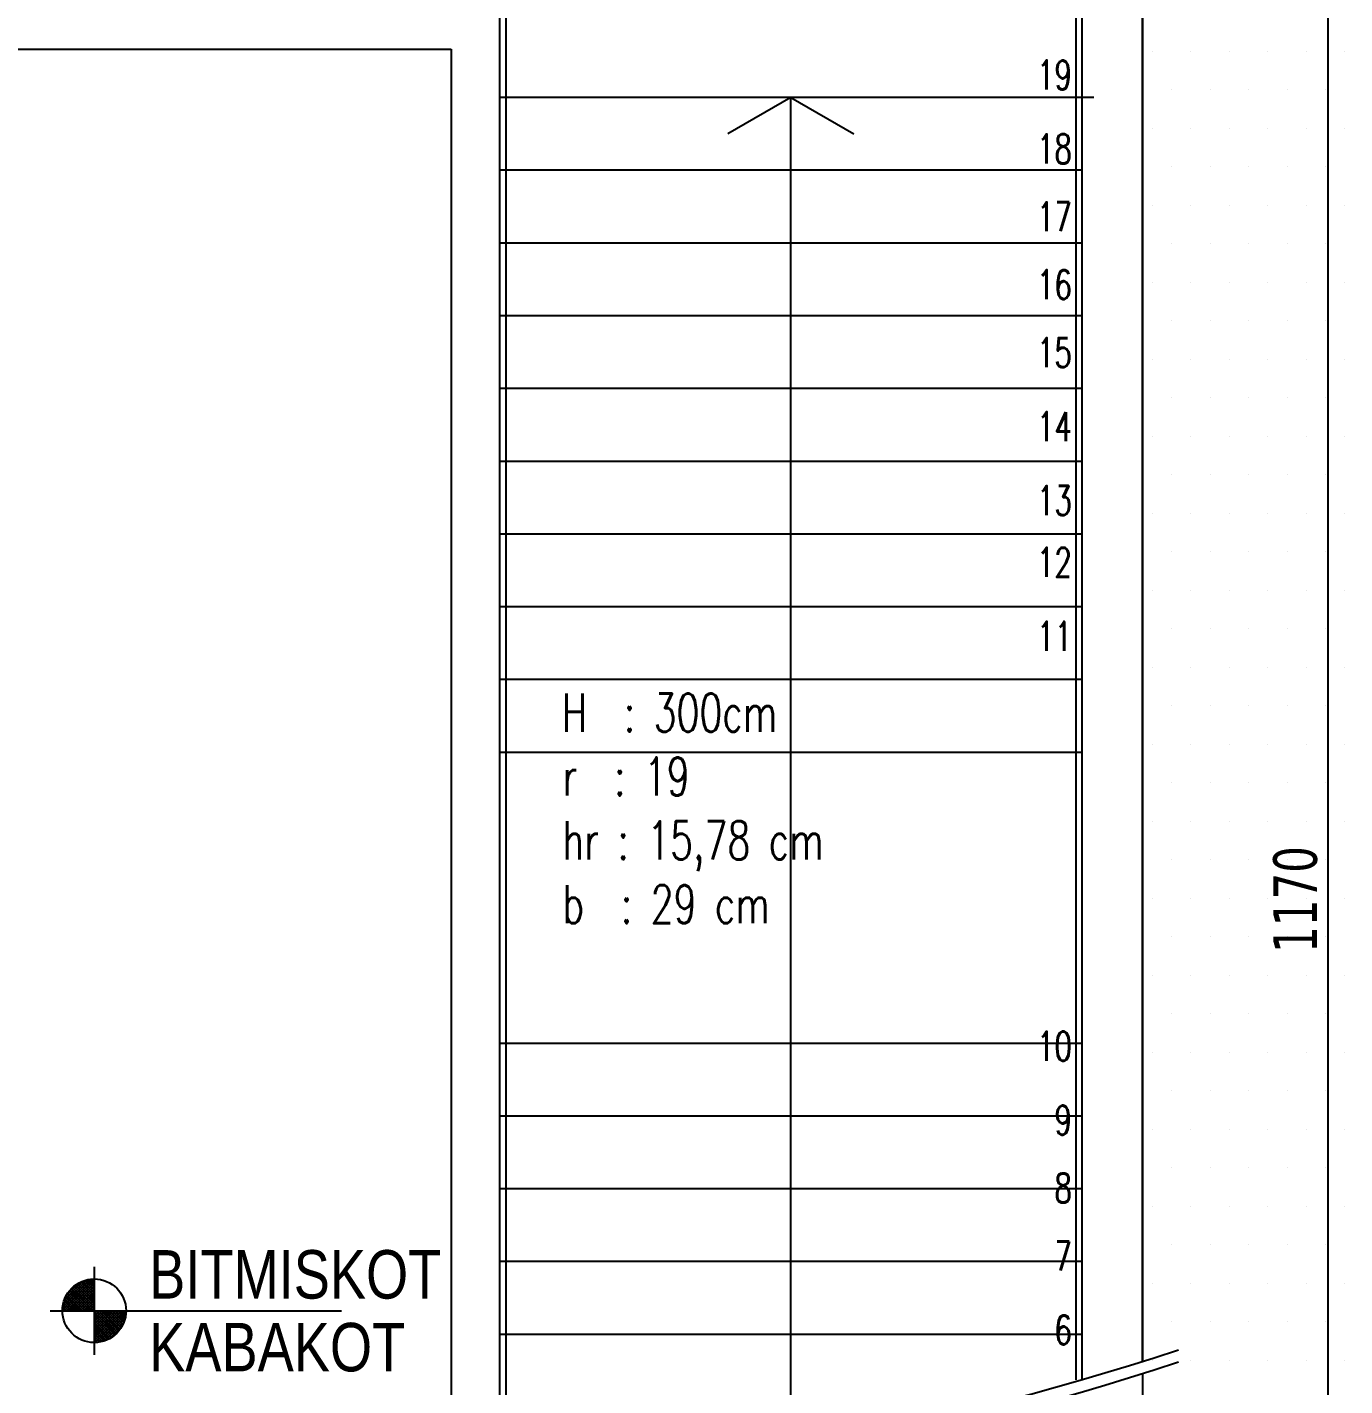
# Model space of a CAD drawing. Header units: millimetres. Extents: x 43168.9 to 43194.6, y -25545.1 to -25543.4.
# Drawn here: x 43178.7719 to 43178.8806, y -25544.2032 to -25544.0911 of the extents above; entities that cross this region are included whole.
import ezdxf
from ezdxf.enums import TextEntityAlignment as Align

# ---------------------------------------------------------------- set-up
doc = ezdxf.new("R2010")
doc.units = ezdxf.units.MM
doc.header["$LTSCALE"] = 200
for name, color, linetype in [('cam_sgh', 1, 'Continuous'), ('duv_sgh', 4, 'Continuous'), ('gor-1_sgh', 232, 'Continuous'), ('gor-2_sgh', 161, 'Continuous'), ('merdi_sgh', 3, 'Continuous'), ('olcuic_sgh', 183, 'Continuous'), ('siva_sgh', 145, 'Continuous'), ('tarama-zemin_sgh', 197, 'Continuous'), ('yazi-merdi_sgh', 9, 'Continuous')]:
    doc.layers.add(name, color=color, linetype=linetype)
doc.styles.add('dim', font='VERDANA.TTF', dxfattribs={"width": 0.7})
doc.styles.add('text2', font='arial.ttf')
doc.styles.add('text3', font='simplex8.shx', dxfattribs={"width": 0.7})

msp = doc.modelspace()

# ---------------------------------------------------------------- linework, layer by layer
at = {"color": 0}
for p, q in [((43178.77745745728, -25544.19333401208), (43178.77745745725, -25544.20058401208)), ((43178.77383245726, -25544.19695901208), (43178.79783245726, -25544.19695901208))]:
    msp.add_line(p, q, dxfattribs=at)
for p, q in [((43178.77483815615, -25544.19688423635), (43178.77738484109, -25544.1943375514)), ((43178.77485667807, -25544.19664120803), (43178.77714158156, -25544.19435630454)), ((43178.77491081492, -25544.19636256477), (43178.77687353182, -25544.19439984786)), ((43178.77498788683, -25544.19695901207), (43178.77745745728, -25544.19448944163)), ((43178.77500262867, -25544.19604624463), (43178.77655387854, -25544.19449499475)), ((43178.77520660006, -25544.19561776682), (43178.77611540861, -25544.19470895827)), ((43178.77521239324, -25544.19695901207), (43178.77745745728, -25544.19471394803)), ((43178.77745745727, -25544.19614733919), (43178.77605735265, -25544.19474723457)), ((43178.77745745727, -25544.19592283279), (43178.77619368061, -25544.19465905613)), ((43178.77745745727, -25544.19569832638), (43178.77634793012, -25544.19458879924)), ((43178.77745745727, -25544.19547381998), (43178.77650217963, -25544.19451854234)), ((43178.77745745727, -25544.19524931358), (43178.77666836722, -25544.19446022353)), ((43178.77745745727, -25544.19502480718), (43178.77684174202, -25544.19440909193)), ((43178.77745745728, -25544.19480030077), (43178.77703136513, -25544.19437420864)), ((43178.77745745728, -25544.19457579438), (43178.77722690772, -25544.19434524483)), ((43178.77745745728, -25544.19435128797), (43178.77744098572, -25544.19433481642)), ((43178.77624857252, -25544.19695901207), (43178.77510298095, -25544.1958134205)), ((43178.77647307892, -25544.19695901207), (43178.77517800483, -25544.19566393798)), ((43178.77669758532, -25544.19695901207), (43178.77526386977, -25544.19552529652)), ((43178.77692209173, -25544.19695901207), (43178.77535575865, -25544.19539267899)), ((43178.77543689964, -25544.19695901207), (43178.77745745727, -25544.19493845444)), ((43178.77714659813, -25544.19695901207), (43178.77545756544, -25544.19526997937)), ((43178.77737110454, -25544.19695901207), (43178.77555937222, -25544.19514727976)), ((43178.77566140604, -25544.19695901207), (43178.77745745727, -25544.19516296084)), ((43178.77745745727, -25544.1968208584), (43178.77567617467, -25544.1950395758)), ((43178.77745745727, -25544.19659635199), (43178.77579448545, -25544.19493338017)), ((43178.77588591244, -25544.19695901207), (43178.77745745727, -25544.19538746724)), ((43178.77745745727, -25544.19637184559), (43178.77592205077, -25544.19483643909)), ((43178.77611041885, -25544.19695901207), (43178.77745745727, -25544.19561197365)), ((43178.77633492525, -25544.19695901207), (43178.77745745727, -25544.19583648005)), ((43178.7749015341, -25544.19695901207), (43178.774837349, -25544.19689482697)), ((43178.77512604051, -25544.19695901207), (43178.77485324763, -25544.19668621919)), ((43178.77535054691, -25544.19695901207), (43178.7748802954, -25544.19648876056)), ((43178.77557505331, -25544.19695901207), (43178.7749240169, -25544.19630797566)), ((43178.77579955971, -25544.19695901207), (43178.7749677389, -25544.19612719125)), ((43178.77602406612, -25544.19695901207), (43178.77503535993, -25544.19597030587)), ((43178.77655943165, -25544.19695901207), (43178.77745745727, -25544.19606098645)), ((43178.77678393805, -25544.19695901207), (43178.77745745727, -25544.19628549286)), ((43178.77700844446, -25544.19695901207), (43178.77745745727, -25544.19650999926)), ((43178.77723295086, -25544.19695901207), (43178.77745745727, -25544.19673450567)), ((43178.77745745726, -25544.19718351847), (43178.77768196367, -25544.19695901207)), ((43178.77745745726, -25544.19740802487), (43178.77790647007, -25544.19695901207)), ((43178.77745745726, -25544.19763253128), (43178.77813097648, -25544.19695901207)), ((43178.77745745726, -25544.19785703768), (43178.77835548288, -25544.19695901207)), ((43178.77745745726, -25544.19808154408), (43178.77857998928, -25544.19695901207)), ((43178.77745745726, -25544.19830605049), (43178.77880449568, -25544.19695901207)), ((43178.77745745726, -25544.19853055689), (43178.77902900209, -25544.19695901207)), ((43178.77745745726, -25544.19875506329), (43178.77925350849, -25544.19695901207)), ((43178.77745745726, -25544.1989795697), (43178.77947801489, -25544.19695901207)), ((43178.77745745726, -25544.1992040761), (43178.77970252129, -25544.19695901207)), ((43178.77745745726, -25544.1994285825), (43178.7799270277, -25544.19695901207)), ((43178.77937689353, -25544.19874029466), (43178.77759561094, -25544.19695901207)), ((43178.77948308916, -25544.19862198389), (43178.77782011734, -25544.19695901207)), ((43178.77958003024, -25544.19849441857), (43178.77804462374, -25544.19695901207)), ((43178.77966923476, -25544.19835911669), (43178.77826913015, -25544.19695901207)), ((43178.7797574132, -25544.19822278872), (43178.77849363655, -25544.19695901207)), ((43178.77982767009, -25544.19806853921), (43178.77871814295, -25544.19695901207)), ((43178.77989792699, -25544.1979142897), (43178.77894264935, -25544.19695901207)), ((43178.7799562458, -25544.19774810211), (43178.77916715576, -25544.19695901207)), ((43178.78000737741, -25544.19757472731), (43178.77939166216, -25544.19695901207)), ((43178.7800422607, -25544.1973851042), (43178.77961616856, -25544.19695901207)), ((43178.7800712245, -25544.1971895616), (43178.77984067496, -25544.19695901207)), ((43178.78008165291, -25544.19697548361), (43178.78006518137, -25544.19695901207)), ((43178.77926918958, -25544.19885709711), (43178.77745745726, -25544.1970453648)), ((43178.77914648996, -25544.1989589039), (43178.77745745726, -25544.1972698712)), ((43178.77902379034, -25544.19906071068), (43178.77745745726, -25544.1974943776)), ((43178.77889117281, -25544.19915259956), (43178.77745745726, -25544.19771888401)), ((43178.77875253135, -25544.19923846449), (43178.77745745726, -25544.19794339041)), ((43178.77753223298, -25544.19957831319), (43178.78007891793, -25544.19703162824)), ((43178.77777526131, -25544.19955979126), (43178.7800601648, -25544.19727488777)), ((43178.77805390457, -25544.19950565441), (43178.78001662147, -25544.19754293751)), ((43178.77837022471, -25544.19941384067), (43178.77992147458, -25544.1978625908)), ((43178.77860304884, -25544.19931348839), (43178.77745745726, -25544.19816789681)), ((43178.77844616346, -25544.19938110941), (43178.77745745726, -25544.19839240322)), ((43178.77828927808, -25544.19944873044), (43178.77745745726, -25544.19861690962)), ((43178.77810849367, -25544.19949245243), (43178.77745745726, -25544.19884141602)), ((43178.77792770878, -25544.19953617394), (43178.77745745726, -25544.19906592242)), ((43178.77879870251, -25544.19920986927), (43178.77970751106, -25544.19830106072)), ((43178.77773025013, -25544.1995632217), (43178.77745745726, -25544.19929042883)), ((43178.77752164236, -25544.19957912033), (43178.77745745726, -25544.19951493523))]:
    msp.add_line(p, q)
msp.add_circle((43178.77745745726, -25544.19695901208), 0.002625, dxfattribs=at)
at = {"layer": 'cam_sgh'}
msp.add_line((43178.86387959124, -25544.20213416131), (43178.86387959124, -25544.22891015457), dxfattribs=at)
at = {"layer": 'duv_sgh'}
for p, q in [((43178.86387959124, -25544.04591015457), (43178.86387959124, -25544.20113416131)), ((43178.86387959124, -25544.20113416131), (43178.86387959124, -25544.04591015457)), ((43178.85887959124, -25544.05091015457), (43178.85887959124, -25544.20265159497)), ((43178.85887959124, -25544.05091015457), (43178.85887959124, -25544.20265159497)), ((43178.81087959124, -25544.07091015457), (43178.81087959124, -25544.21106566108)), ((43178.61587849216, -25544.09291015457), (43178.80687959124, -25544.09291015457)), ((43178.80687959124, -25544.09291015457), (43178.80687959124, -25544.21133038981))]:
    msp.add_line(p, q, dxfattribs=at)
at = {"layer": 'gor-1_sgh'}
msp.add_line((43178.86387959124, -25544.20213416131), (43178.86387959124, -25544.27991015457), dxfattribs=at)
at = {"layer": 'gor-2_sgh'}
for centre in [(43178.79658254874, -25543.98838422865), (43178.79658254874, -25543.98938422865)]:
    msp.add_arc(centre, 0.2231399242005353, 253.7309023719599, 288.355147422971, dxfattribs=at)
at = {"layer": 'merdi_sgh'}
for p, q in [((43178.85987959124, -25544.09691015457), (43178.81087959124, -25544.09691015457)), ((43178.83487959125, -25544.09691015457), (43178.82968343882, -25544.09991015457)), ((43178.83487959125, -25544.2082131674), (43178.83487959125, -25544.09691015457)), ((43178.83487959125, -25544.09691015457), (43178.84007574367, -25544.09991015457)), ((43178.85887959124, -25544.10291015457), (43178.81087959124, -25544.10291015457)), ((43178.85887959124, -25544.10891015457), (43178.81087959124, -25544.10891015457)), ((43178.85887959124, -25544.11491015457), (43178.81087959124, -25544.11491015457)), ((43178.85887959124, -25544.12091015457), (43178.81087959124, -25544.12091015457)), ((43178.85887959124, -25544.12691015457), (43178.81087959124, -25544.12691015457)), ((43178.85887959124, -25544.13291015457), (43178.81087959124, -25544.13291015457)), ((43178.85887959124, -25544.13891015457), (43178.81087959124, -25544.13891015457)), ((43178.85887959124, -25544.14491015457), (43178.81087959124, -25544.14491015457)), ((43178.85887959124, -25544.15091015457), (43178.81087959124, -25544.15091015457)), ((43178.85887959124, -25544.17491015457), (43178.81087959124, -25544.17491015457)), ((43178.85887959124, -25544.18091015457), (43178.81087959124, -25544.18091015457)), ((43178.85887959124, -25544.18691015457), (43178.81087959124, -25544.18691015457)), ((43178.85887959124, -25544.19291015457), (43178.81087959124, -25544.19291015457)), ((43178.85887959124, -25544.19891015457), (43178.81087959124, -25544.19891015457))]:
    msp.add_line(p, q, dxfattribs=at)
at = {"layer": 'olcuic_sgh'}
msp.add_line((43178.87916853018, -25544.04566015457), (43178.87916853018, -25544.28016015457), dxfattribs=at)
at = {"layer": 'siva_sgh'}
for p, q in [((43178.85837959124, -25544.05141015457), (43178.85837959124, -25544.20265159497)), ((43178.81137959124, -25544.07091015457), (43178.81137959124, -25544.21106566108))]:
    msp.add_line(p, q, dxfattribs=at)
at = {"layer": 'tarama-zemin_sgh'}
for p, q in [((43178.86468749903, -25544.09307500002), (43178.86468749903, -25544.09307500002)), ((43178.86786249903, -25544.09307500002), (43178.86786249903, -25544.09307500002)), ((43178.87103749903, -25544.09307500002), (43178.87103749903, -25544.09307500002)), ((43178.87421249902, -25544.09307500002), (43178.87421249902, -25544.09307500002)), ((43178.87738749903, -25544.09307500002), (43178.87738749903, -25544.09307500002)), ((43178.88056249903, -25544.09307500002), (43178.88056249903, -25544.09307500002)), ((43178.86627499903, -25544.09625000002), (43178.86627499903, -25544.09625000002)), ((43178.86944999902, -25544.09625000002), (43178.86944999902, -25544.09625000002)), ((43178.87262499903, -25544.09625000002), (43178.87262499903, -25544.09625000002)), ((43178.87579999903, -25544.09625000002), (43178.87579999903, -25544.09625000002)), ((43178.87897499902, -25544.09625000002), (43178.87897499902, -25544.09625000002)), ((43178.86468749903, -25544.09942500002), (43178.86468749903, -25544.09942500002)), ((43178.86786249903, -25544.09942500002), (43178.86786249903, -25544.09942500002)), ((43178.87103749903, -25544.09942500002), (43178.87103749903, -25544.09942500002)), ((43178.87421249902, -25544.09942500002), (43178.87421249902, -25544.09942500002)), ((43178.87738749903, -25544.09942500002), (43178.87738749903, -25544.09942500002)), ((43178.88056249903, -25544.09942500002), (43178.88056249903, -25544.09942500002)), ((43178.86627499903, -25544.10260000002), (43178.86627499903, -25544.10260000002)), ((43178.86944999902, -25544.10260000002), (43178.86944999902, -25544.10260000002)), ((43178.87262499903, -25544.10260000002), (43178.87262499903, -25544.10260000002)), ((43178.87579999903, -25544.10260000002), (43178.87579999903, -25544.10260000002)), ((43178.87897499902, -25544.10260000002), (43178.87897499902, -25544.10260000002)), ((43178.86468749903, -25544.10577500002), (43178.86468749903, -25544.10577500002)), ((43178.86786249903, -25544.10577500002), (43178.86786249903, -25544.10577500002)), ((43178.87103749903, -25544.10577500002), (43178.87103749903, -25544.10577500002)), ((43178.87421249902, -25544.10577500002), (43178.87421249902, -25544.10577500002)), ((43178.87738749903, -25544.10577500002), (43178.87738749903, -25544.10577500002)), ((43178.88056249903, -25544.10577500002), (43178.88056249903, -25544.10577500002)), ((43178.86627499903, -25544.10895000002), (43178.86627499903, -25544.10895000002)), ((43178.86944999902, -25544.10895000002), (43178.86944999902, -25544.10895000002)), ((43178.87262499903, -25544.10895000002), (43178.87262499903, -25544.10895000002)), ((43178.87579999903, -25544.10895000002), (43178.87579999903, -25544.10895000002)), ((43178.87897499902, -25544.10895000002), (43178.87897499902, -25544.10895000002)), ((43178.86468749903, -25544.11212500002), (43178.86468749903, -25544.11212500002)), ((43178.86786249903, -25544.11212500002), (43178.86786249903, -25544.11212500002)), ((43178.87103749903, -25544.11212500002), (43178.87103749903, -25544.11212500002)), ((43178.87421249902, -25544.11212500002), (43178.87421249902, -25544.11212500002)), ((43178.87738749903, -25544.11212500002), (43178.87738749903, -25544.11212500002)), ((43178.88056249903, -25544.11212500002), (43178.88056249903, -25544.11212500002)), ((43178.86627499903, -25544.11530000002), (43178.86627499903, -25544.11530000002)), ((43178.86944999902, -25544.11530000002), (43178.86944999902, -25544.11530000002)), ((43178.87262499903, -25544.11530000002), (43178.87262499903, -25544.11530000002)), ((43178.87579999903, -25544.11530000002), (43178.87579999903, -25544.11530000002)), ((43178.87897499902, -25544.11530000002), (43178.87897499902, -25544.11530000002)), ((43178.86468749903, -25544.11847500002), (43178.86468749903, -25544.11847500002)), ((43178.86786249903, -25544.11847500002), (43178.86786249903, -25544.11847500002)), ((43178.87103749903, -25544.11847500002), (43178.87103749903, -25544.11847500002)), ((43178.87421249902, -25544.11847500002), (43178.87421249902, -25544.11847500002)), ((43178.87738749903, -25544.11847500002), (43178.87738749903, -25544.11847500002)), ((43178.88056249903, -25544.11847500002), (43178.88056249903, -25544.11847500002)), ((43178.86627499903, -25544.12165000002), (43178.86627499903, -25544.12165000002)), ((43178.86944999902, -25544.12165000002), (43178.86944999902, -25544.12165000002)), ((43178.87262499903, -25544.12165000002), (43178.87262499903, -25544.12165000002)), ((43178.87579999903, -25544.12165000002), (43178.87579999903, -25544.12165000002)), ((43178.87897499902, -25544.12165000002), (43178.87897499902, -25544.12165000002)), ((43178.86468749903, -25544.12482500002), (43178.86468749903, -25544.12482500002)), ((43178.86786249903, -25544.12482500002), (43178.86786249903, -25544.12482500002)), ((43178.87103749903, -25544.12482500002), (43178.87103749903, -25544.12482500002)), ((43178.87421249902, -25544.12482500002), (43178.87421249902, -25544.12482500002)), ((43178.87738749903, -25544.12482500002), (43178.87738749903, -25544.12482500002)), ((43178.88056249903, -25544.12482500002), (43178.88056249903, -25544.12482500002)), ((43178.86627499903, -25544.12800000002), (43178.86627499903, -25544.12800000002)), ((43178.86944999902, -25544.12800000002), (43178.86944999902, -25544.12800000002)), ((43178.87262499903, -25544.12800000002), (43178.87262499903, -25544.12800000002)), ((43178.87579999903, -25544.12800000002), (43178.87579999903, -25544.12800000002)), ((43178.87897499902, -25544.12800000002), (43178.87897499902, -25544.12800000002)), ((43178.86468749903, -25544.13117500002), (43178.86468749903, -25544.13117500002)), ((43178.86786249903, -25544.13117500002), (43178.86786249903, -25544.13117500002)), ((43178.87103749903, -25544.13117500002), (43178.87103749903, -25544.13117500002)), ((43178.87421249902, -25544.13117500002), (43178.87421249902, -25544.13117500002)), ((43178.87738749903, -25544.13117500002), (43178.87738749903, -25544.13117500002)), ((43178.88056249903, -25544.13117500002), (43178.88056249903, -25544.13117500002)), ((43178.86627499903, -25544.13435000002), (43178.86627499903, -25544.13435000002)), ((43178.86944999902, -25544.13435000002), (43178.86944999902, -25544.13435000002)), ((43178.87262499903, -25544.13435000002), (43178.87262499903, -25544.13435000002)), ((43178.87579999903, -25544.13435000002), (43178.87579999903, -25544.13435000002)), ((43178.87897499902, -25544.13435000002), (43178.87897499902, -25544.13435000002)), ((43178.86468749903, -25544.13752500002), (43178.86468749903, -25544.13752500002)), ((43178.86786249903, -25544.13752500002), (43178.86786249903, -25544.13752500002)), ((43178.87103749903, -25544.13752500002), (43178.87103749903, -25544.13752500002)), ((43178.87421249902, -25544.13752500002), (43178.87421249902, -25544.13752500002)), ((43178.87738749903, -25544.13752500002), (43178.87738749903, -25544.13752500002)), ((43178.88056249903, -25544.13752500002), (43178.88056249903, -25544.13752500002)), ((43178.86627499903, -25544.14070000002), (43178.86627499903, -25544.14070000002)), ((43178.86944999902, -25544.14070000002), (43178.86944999902, -25544.14070000002)), ((43178.87262499903, -25544.14070000002), (43178.87262499903, -25544.14070000002)), ((43178.87579999903, -25544.14070000002), (43178.87579999903, -25544.14070000002)), ((43178.87897499902, -25544.14070000002), (43178.87897499902, -25544.14070000002)), ((43178.86468749903, -25544.14387500002), (43178.86468749903, -25544.14387500002)), ((43178.86786249903, -25544.14387500002), (43178.86786249903, -25544.14387500002)), ((43178.87103749903, -25544.14387500002), (43178.87103749903, -25544.14387500002)), ((43178.87421249902, -25544.14387500002), (43178.87421249902, -25544.14387500002)), ((43178.87738749903, -25544.14387500002), (43178.87738749903, -25544.14387500002)), ((43178.88056249903, -25544.14387500002), (43178.88056249903, -25544.14387500002)), ((43178.86627499903, -25544.14705000002), (43178.86627499903, -25544.14705000002)), ((43178.86944999902, -25544.14705000002), (43178.86944999902, -25544.14705000002)), ((43178.87262499903, -25544.14705000002), (43178.87262499903, -25544.14705000002)), ((43178.87579999903, -25544.14705000002), (43178.87579999903, -25544.14705000002)), ((43178.87897499902, -25544.14705000002), (43178.87897499902, -25544.14705000002)), ((43178.86468749903, -25544.15022500002), (43178.86468749903, -25544.15022500002)), ((43178.86786249903, -25544.15022500002), (43178.86786249903, -25544.15022500002)), ((43178.87103749903, -25544.15022500002), (43178.87103749903, -25544.15022500002)), ((43178.87421249902, -25544.15022500002), (43178.87421249902, -25544.15022500002)), ((43178.87738749903, -25544.15022500002), (43178.87738749903, -25544.15022500002)), ((43178.88056249903, -25544.15022500002), (43178.88056249903, -25544.15022500002)), ((43178.86627499903, -25544.15340000002), (43178.86627499903, -25544.15340000002)), ((43178.86944999902, -25544.15340000002), (43178.86944999902, -25544.15340000002)), ((43178.87262499903, -25544.15340000002), (43178.87262499903, -25544.15340000002)), ((43178.87579999903, -25544.15340000002), (43178.87579999903, -25544.15340000002)), ((43178.87897499902, -25544.15340000002), (43178.87897499902, -25544.15340000002)), ((43178.86468749903, -25544.15657500002), (43178.86468749903, -25544.15657500002)), ((43178.86786249903, -25544.15657500002), (43178.86786249903, -25544.15657500002)), ((43178.87103749903, -25544.15657500002), (43178.87103749903, -25544.15657500002)), ((43178.87421249902, -25544.15657500002), (43178.87421249902, -25544.15657500002)), ((43178.87738749903, -25544.15657500002), (43178.87738749903, -25544.15657500002)), ((43178.88056249903, -25544.15657500002), (43178.88056249903, -25544.15657500002)), ((43178.86627499903, -25544.15975000002), (43178.86627499903, -25544.15975000002)), ((43178.86944999902, -25544.15975000002), (43178.86944999902, -25544.15975000002)), ((43178.87262499903, -25544.15975000002), (43178.87262499903, -25544.15975000002)), ((43178.87579999903, -25544.15975000002), (43178.87579999903, -25544.15975000002)), ((43178.87897499902, -25544.15975000002), (43178.87897499902, -25544.15975000002)), ((43178.86468749903, -25544.16292500002), (43178.86468749903, -25544.16292500002)), ((43178.86786249903, -25544.16292500002), (43178.86786249903, -25544.16292500002)), ((43178.87103749903, -25544.16292500002), (43178.87103749903, -25544.16292500002)), ((43178.87421249902, -25544.16292500002), (43178.87421249902, -25544.16292500002)), ((43178.87738749903, -25544.16292500002), (43178.87738749903, -25544.16292500002)), ((43178.88056249903, -25544.16292500002), (43178.88056249903, -25544.16292500002)), ((43178.86627499903, -25544.16610000002), (43178.86627499903, -25544.16610000002)), ((43178.86944999902, -25544.16610000002), (43178.86944999902, -25544.16610000002)), ((43178.87262499903, -25544.16610000002), (43178.87262499903, -25544.16610000002)), ((43178.87579999903, -25544.16610000002), (43178.87579999903, -25544.16610000002)), ((43178.87897499902, -25544.16610000002), (43178.87897499902, -25544.16610000002)), ((43178.86468749903, -25544.16927500002), (43178.86468749903, -25544.16927500002)), ((43178.86786249903, -25544.16927500002), (43178.86786249903, -25544.16927500002)), ((43178.87103749903, -25544.16927500002), (43178.87103749903, -25544.16927500002)), ((43178.87421249902, -25544.16927500002), (43178.87421249902, -25544.16927500002)), ((43178.87738749903, -25544.16927500002), (43178.87738749903, -25544.16927500002)), ((43178.88056249903, -25544.16927500002), (43178.88056249903, -25544.16927500002)), ((43178.86627499903, -25544.17245000002), (43178.86627499903, -25544.17245000002)), ((43178.86944999902, -25544.17245000002), (43178.86944999902, -25544.17245000002)), ((43178.87262499903, -25544.17245000002), (43178.87262499903, -25544.17245000002)), ((43178.87579999903, -25544.17245000002), (43178.87579999903, -25544.17245000002)), ((43178.87897499902, -25544.17245000002), (43178.87897499902, -25544.17245000002)), ((43178.86468749903, -25544.17562500002), (43178.86468749903, -25544.17562500002)), ((43178.86786249903, -25544.17562500002), (43178.86786249903, -25544.17562500002)), ((43178.87103749903, -25544.17562500002), (43178.87103749903, -25544.17562500002)), ((43178.87421249902, -25544.17562500002), (43178.87421249902, -25544.17562500002)), ((43178.87738749903, -25544.17562500002), (43178.87738749903, -25544.17562500002)), ((43178.88056249903, -25544.17562500002), (43178.88056249903, -25544.17562500002)), ((43178.86627499903, -25544.17880000002), (43178.86627499903, -25544.17880000002)), ((43178.86944999902, -25544.17880000002), (43178.86944999902, -25544.17880000002)), ((43178.87262499903, -25544.17880000002), (43178.87262499903, -25544.17880000002)), ((43178.87579999903, -25544.17880000002), (43178.87579999903, -25544.17880000002)), ((43178.87897499902, -25544.17880000002), (43178.87897499902, -25544.17880000002)), ((43178.86468749903, -25544.18197500002), (43178.86468749903, -25544.18197500002)), ((43178.86786249903, -25544.18197500002), (43178.86786249903, -25544.18197500002)), ((43178.87103749903, -25544.18197500002), (43178.87103749903, -25544.18197500002)), ((43178.87421249902, -25544.18197500002), (43178.87421249902, -25544.18197500002)), ((43178.87738749903, -25544.18197500002), (43178.87738749903, -25544.18197500002)), ((43178.88056249903, -25544.18197500002), (43178.88056249903, -25544.18197500002)), ((43178.86627499903, -25544.18515000002), (43178.86627499903, -25544.18515000002)), ((43178.86944999902, -25544.18515000002), (43178.86944999902, -25544.18515000002)), ((43178.87262499903, -25544.18515000002), (43178.87262499903, -25544.18515000002)), ((43178.87579999903, -25544.18515000002), (43178.87579999903, -25544.18515000002)), ((43178.87897499902, -25544.18515000002), (43178.87897499902, -25544.18515000002)), ((43178.86468749903, -25544.18832500002), (43178.86468749903, -25544.18832500002)), ((43178.86786249903, -25544.18832500002), (43178.86786249903, -25544.18832500002)), ((43178.87103749903, -25544.18832500002), (43178.87103749903, -25544.18832500002)), ((43178.87421249902, -25544.18832500002), (43178.87421249902, -25544.18832500002)), ((43178.87738749903, -25544.18832500002), (43178.87738749903, -25544.18832500002)), ((43178.88056249903, -25544.18832500002), (43178.88056249903, -25544.18832500002)), ((43178.86627499903, -25544.19150000002), (43178.86627499903, -25544.19150000002)), ((43178.86944999902, -25544.19150000002), (43178.86944999902, -25544.19150000002)), ((43178.87262499903, -25544.19150000002), (43178.87262499903, -25544.19150000002)), ((43178.87579999903, -25544.19150000002), (43178.87579999903, -25544.19150000002)), ((43178.87897499902, -25544.19150000002), (43178.87897499902, -25544.19150000002)), ((43178.86468749903, -25544.19467500002), (43178.86468749903, -25544.19467500002)), ((43178.86786249903, -25544.19467500002), (43178.86786249903, -25544.19467500002)), ((43178.87103749903, -25544.19467500002), (43178.87103749903, -25544.19467500002)), ((43178.87421249902, -25544.19467500002), (43178.87421249902, -25544.19467500002)), ((43178.87738749903, -25544.19467500002), (43178.87738749903, -25544.19467500002)), ((43178.88056249903, -25544.19467500002), (43178.88056249903, -25544.19467500002)), ((43178.86627499903, -25544.19785000002), (43178.86627499903, -25544.19785000002)), ((43178.86944999902, -25544.19785000002), (43178.86944999902, -25544.19785000002)), ((43178.87262499903, -25544.19785000002), (43178.87262499903, -25544.19785000002)), ((43178.87579999903, -25544.19785000002), (43178.87579999903, -25544.19785000002)), ((43178.87897499902, -25544.19785000002), (43178.87897499902, -25544.19785000002)), ((43178.86468749903, -25544.20102500002), (43178.86468749903, -25544.20102500002)), ((43178.86786249903, -25544.20102500002), (43178.86786249903, -25544.20102500002)), ((43178.87103749903, -25544.20102500002), (43178.87103749903, -25544.20102500002)), ((43178.87421249902, -25544.20102500002), (43178.87421249902, -25544.20102500002)), ((43178.87738749903, -25544.20102500002), (43178.87738749903, -25544.20102500002)), ((43178.88056249903, -25544.20102500002), (43178.88056249903, -25544.20102500002))]:
    msp.add_line(p, q, dxfattribs=at)

# ---------------------------------------------------------------- texts
at = {"color": 0, "style": 'text2', "width": 0.8}
for tag, p, s in [('BITMISKOT', (43178.78198245727, -25544.19595901208), '+0,10'), ('KABAKOT', (43178.78198245727, -25544.20195901208), '±0,00')]:
    msp.add_attdef(tag, p, s, height=0.004, dxfattribs=at)
at = {"layer": 'olcuic_sgh', "color": 2, "style": 'dim', "width": 0.7}
msp.add_text('1170', height=0.0036, rotation=90, dxfattribs=at).set_placement((43178.8782573146, -25544.16743820024))
at = {"layer": 'yazi-merdi_sgh', "style": 'text3', "width": 0.7}
for s, p in [('19', (43178.85806144396, -25544.09624188729)), ('18', (43178.85806144396, -25544.10234188729)), ('17', (43178.85806144396, -25544.10794188729)), ('16', (43178.85806144396, -25544.11354188729)), ('15', (43178.85806144396, -25544.11914188729)), ('14', (43178.85806144396, -25544.12524188729)), ('13', (43178.85806144396, -25544.13134188729)), ('12', (43178.85806144396, -25544.13644188729)), ('11', (43178.85806144396, -25544.14254188729)), ('10', (43178.85806144396, -25544.17634188729)), ('9', (43178.85806144396, -25544.18244188729)), ('8', (43178.85806144396, -25544.18804188729)), ('7', (43178.85806144396, -25544.19364188729)), ('6', (43178.85806144396, -25544.19974188729))]:
    msp.add_text(s, height=0.0024, dxfattribs=at).set_placement(p, align=Align.RIGHT)
for s, p in [('H  : 300cm', (43178.81601355789, -25544.14921217374)), ('r  : 19', (43178.81606018477, -25544.15447506597)), ('hr : 15,78 cm', (43178.81605717659, -25544.15973795819)), ('b  : 29 cm', (43178.81605868068, -25544.16500085041))]:
    msp.add_text(s, height=0.00315, dxfattribs=at).set_placement(p)

doc.saveas('drawing.dxf')
